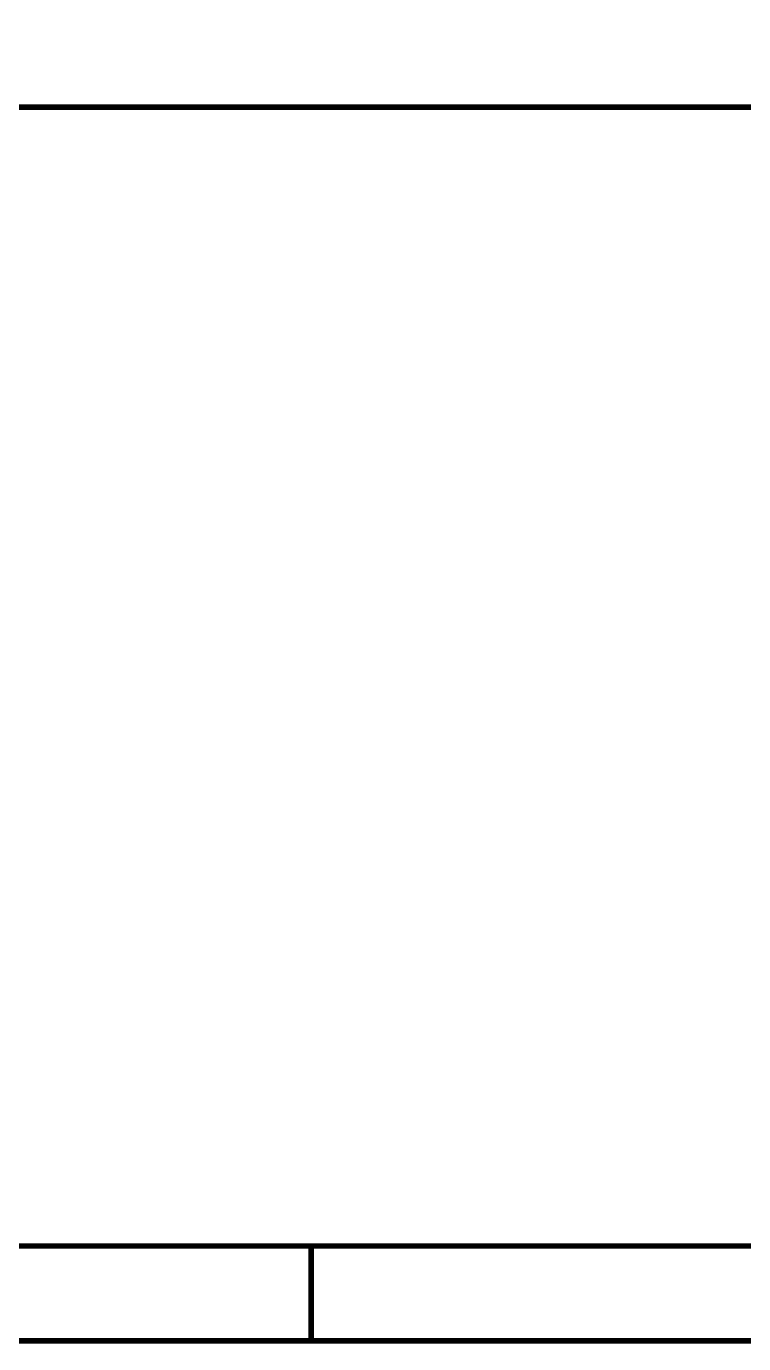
# Model space of a CAD drawing. Header units: inches. Extents: x 0 to 9.51, y -0.01 to 7.51.
# Drawn here: x 4.149 to 5.662, y -0.006 to 2.77 of the extents above; entities that cross this region are included whole.
import ezdxf

# ---------------------------------------------------------------- set-up
doc = ezdxf.new("R2010")
doc.units = ezdxf.units.IN
doc.header["$MEASUREMENT"] = 0
doc.layers.add('Sheet', color=255, linetype='Continuous')

msp = doc.modelspace()

# ---------------------------------------------------------------- linework, layer by layer
at = {"layer": 'Sheet'}
for points in [[(0.0013, 7.5, 0.0118, 0.0118, 0), (9.4991, 7.5, 0.0118, 0.0118, 0), (9.4991, 0, 0.0118, 0.0118, 0), (0.0013, 0, 0.0118, 0.0118, 0), (0.0013, 7.5, 0.0118, 0.0118, 0)], [(0.0013, 7.5, 0.0039, 0.0039, 0), (0.0013, 0, 0.0039, 0.0039, 0), (9.4991, 0, 0.0039, 0.0039, 0), (9.4991, 7.5, 0.0039, 0.0039, 0), (0.0013, 7.5, 0.0039, 0.0039, 0), (0.0013, 7.5, 0.0039, 0.0039, 0)], [(0.2012, 7.2997, 0.0118, 0.0118, 0), (9.2993, 7.2997, 0.0118, 0.0118, 0), (9.2993, 0.1999, 0.0118, 0.0118, 0), (0.2012, 0.1999, 0.0118, 0.0118, 0), (0.2012, 7.2997, 0.0118, 0.0118, 0)], [(0.2012, 7.2997, 0.0039, 0.0039, 0), (0.2012, 0.1999, 0.0039, 0.0039, 0), (9.2993, 0.1999, 0.0039, 0.0039, 0), (9.2993, 7.2997, 0.0039, 0.0039, 0), (0.2012, 7.2997, 0.0039, 0.0039, 0), (0.2012, 7.2997, 0.0039, 0.0039, 0)]]:
    msp.add_lwpolyline(points, format="xyseb", close=True, dxfattribs=at)
for points in [[(5.8, 2.4999, 0.0118, 0.0118, 0), (5.8, 2.5998, 0.0118, 0.0118, 0), (0.5013, 2.5998, 0.0118, 0.0118, 0), (0.5013, 3.5996, 0.0118, 0.0118, 0), (1.1013, 3.5996, 0.0118, 0.0118, 0)], [(4.75, 0, 0.0118, 0.0118, 0), (4.75, 0.1999, 0.0118, 0.0118, 0)]]:
    msp.add_lwpolyline(points, format="xyseb", dxfattribs=at)

doc.saveas('drawing.dxf')
